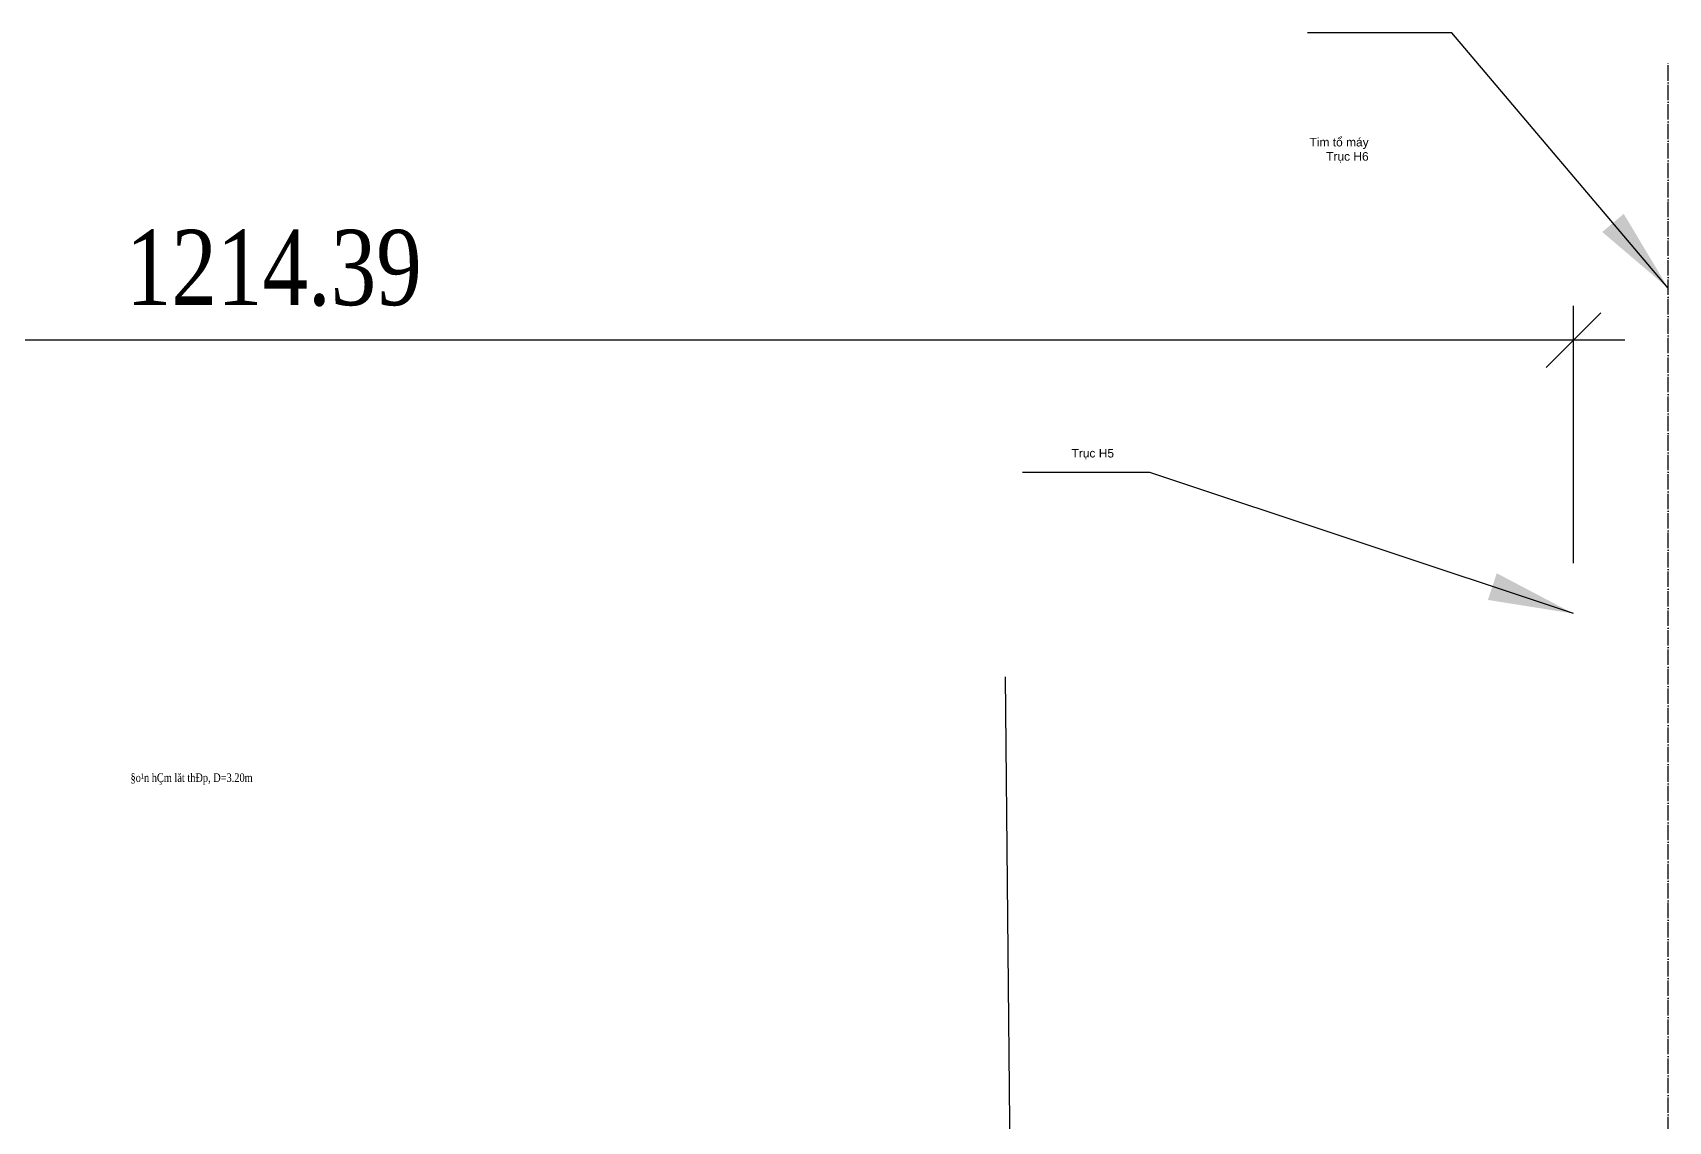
# Model space of a CAD drawing. Header units: inches. Extents: x 444671 to 463716, y 1783086 to 1794968.
# Drawn here: x 457462 to 458226, y 1787389 to 1787898 of the extents above; entities that cross this region are included whole.
import ezdxf
from ezdxf.enums import TextEntityAlignment as Align

# ---------------------------------------------------------------- set-up
doc = ezdxf.new("R2010")
doc.units = ezdxf.units.IN
doc.header["$MEASUREMENT"] = 0
doc.linetypes.add('ACAD_ISO04W100', pattern=[30, 24, -3, 0, -3])
for name, color, linetype in [('CTTRINH', 4, 'Continuous'), ('Dc', 10, 'Continuous'), ('Khung_bang', 140, 'Continuous'), ('Text', 3, 'Continuous'), ('Tim', 1, 'ACAD_ISO04W100')]:
    doc.layers.add(name, color=color, linetype=linetype)
doc.styles.add('1VNI', font='1vni.shx', dxfattribs={"width": 0.8, "height": 15, "bigfont": 'vn1.shx'})
doc.styles.add('D1000', font='vntime.shx', dxfattribs={"width": 0.8})
doc.styles.add('vn', font='')
doc.styles.add('Vntimeshx', font='vntime.shx', dxfattribs={"width": 0.8, "bigfont": 'vn1.shx'})
doc.styles.get('vn').set_extended_font_data('.VnArial')
doc.dimstyles.new('1000', dxfattribs={"dimtxt": 1.5, "dimasz": 1.6, "dimexe": 1, "dimexo": 0.7, "dimgap": 0.3, "dimtad": 1, "dimjust": 2, "dimzin": 0, "dimdsep": 46, "dimtxsty": '1VNI', "dimcen": 1, "dimdle": 1.5, "dimclrd": 3, "dimclre": 3, "dimclrt": 7, "dimaunit": 1, "dimadec": 0, "dimazin": 0, "dimtfac": 1, "dimtmove": 2, "dimatfit": 3, "dimfxl": 0, "dimtolj": 1, "dimtzin": 0, "dimarcsym": 0})
doc.dimstyles.new('16000', dxfattribs={"dimscale": 16, "dimtxt": 2.2, "dimasz": 1.6, "dimexe": 1, "dimexo": 0, "dimgap": 1, "dimtad": 1, "dimzin": 0, "dimdsep": 46, "dimtxsty": 'D1000', "dimblk": 'OBLIQUE', "dimcen": 1, "dimdle": 1.5, "dimclrd": 140, "dimclre": 140, "dimclrt": 3, "dimaunit": 1, "dimadec": 0, "dimazin": 0, "dimtfac": 1, "dimtmove": 2, "dimatfit": 3, "dimfxl": 0, "dimtolj": 1, "dimtzin": 0, "dimarcsym": 0})

# ---------------------------------------------------------------- blocks, each defined once
blk = doc.blocks.new('_Oblique')
at = {"color": 0, "linetype": 'ByBlock', "lineweight": -2}
blk.add_line((-0.5, -0.5), (0.5, 0.5), dxfattribs=at)
blk = doc.blocks.new('*D15')
at = {"layer": 'Dc', "color": 140, "linetype": 'ByBlock', "lineweight": -2, "transparency": 16777216}
for p, q in [((456967.79, 1787768.94), (456967.79, 1787738.32)), ((458182.18, 1787650.09), (458182.18, 1787770.32)), ((458206.18, 1787754.32), (456943.79, 1787754.32))]:
    blk.add_line(p, q, dxfattribs=at)
at = {"layer": 'Defpoints', "color": 0, "linetype": 'ByBlock', "transparency": 16777216}
for p in [(456967.79, 1787768.94), (456967.79, 1787754.32), (458182.18, 1787650.09)]:
    blk.add_point(p, dxfattribs=at)
at = {"layer": 'Dc', "color": 140, "linetype": 'ByBlock', "lineweight": -2, "transparency": 16777216, "xscale": 25.6, "yscale": 25.6, "zscale": 25.6, "rotation": 180}
blk.add_blockref('_Oblique', (456967.79, 1787754.32), dxfattribs=at)
at = {"layer": 'Dc', "color": 140, "linetype": 'ByBlock', "lineweight": -2, "transparency": 16777216, "xscale": 25.6, "yscale": 25.6, "zscale": 25.6}
blk.add_blockref('_Oblique', (458182.18, 1787754.32), dxfattribs=at)
at = {"layer": 'Dc', "color": 3, "linetype": 'ByBlock', "transparency": 16777216, "insert": (457574.98, 1787787.92), "char_height": 35.2, "attachment_point": 5, "style": 'D1000'}
blk.add_mtext('\\A1;1214.39', dxfattribs=at)

msp = doc.modelspace()

# ---------------------------------------------------------------- linework, layer by layer
at = {"layer": 'Khung_bang'}
msp.add_line((457934.9303, 1785727.5872), (457916.746, 1787596.9244), dxfattribs=at)
at = {"layer": 'Tim', "ltscale": 0.3}
msp.add_lwpolyline([(458226.4703, 1787038.3548), (458226.4703, 1787884.1729)], dxfattribs=at)

# ---------------------------------------------------------------- texts
at = {"layer": 'CTTRINH', "color": 7, "lineweight": 13, "char_height": 4, "style": 'vn'}
for s, insert, attachment_point in [('Tim tæ m¸y\\PTrôc H6 ', (458086.4858, 1787843.0649), 6), ('Trôc H5', (457957.5817, 1787701.0357), 5)]:
    msp.add_mtext(s, dxfattribs=dict(at, insert=insert, attachment_point=attachment_point))
at = {"layer": 'Text', "linetype": 'ByBlock', "style": 'Vntimeshx', "width": 0.8}
msp.add_text('§o¹n hÇm lăt thĐp, D=3.20m', height=4, dxfattribs=at).set_placement((457536.5635, 1787549.8598), align=Align.MIDDLE_CENTER)

# ---------------------------------------------------------------- dimensions: what is measured, and where the dimension line sits
at = {"layer": 'Dc', "linetype": 'ByBlock'}
dim = msp.add_linear_dim(base=(456967.7885, 1787754.3224), p1=(458182.1813, 1787650.0904), p2=(456967.7885, 1787768.9445), dimstyle='16000', dxfattribs=at)
dim.commit()
dim.dimension.update_dxf_attribs({"geometry": '*D15', "text_midpoint": (457574.9849, 1787787.9224)})

# ---------------------------------------------------------------- leaders
at = {"layer": 'CTTRINH', "annotation_type": 0, "has_hookline": 1, "hookline_direction": 1}
for points, text_width in [([(458226.4703, 1787778.5688), (458125.3977, 1787897.9926), (458085.3977, 1787897.9926)], 27.444), ([(458182.1813, 1787626.5172), (457984.2079, 1787692.4458), (457944.2079, 1787692.4458)], 19.512)]:
    msp.add_leader(points, dimstyle='1000', override={"dimasz": 40, "dimgap": 0}, dxfattribs=dict(at, text_width=text_width))

doc.saveas('drawing.dxf')
